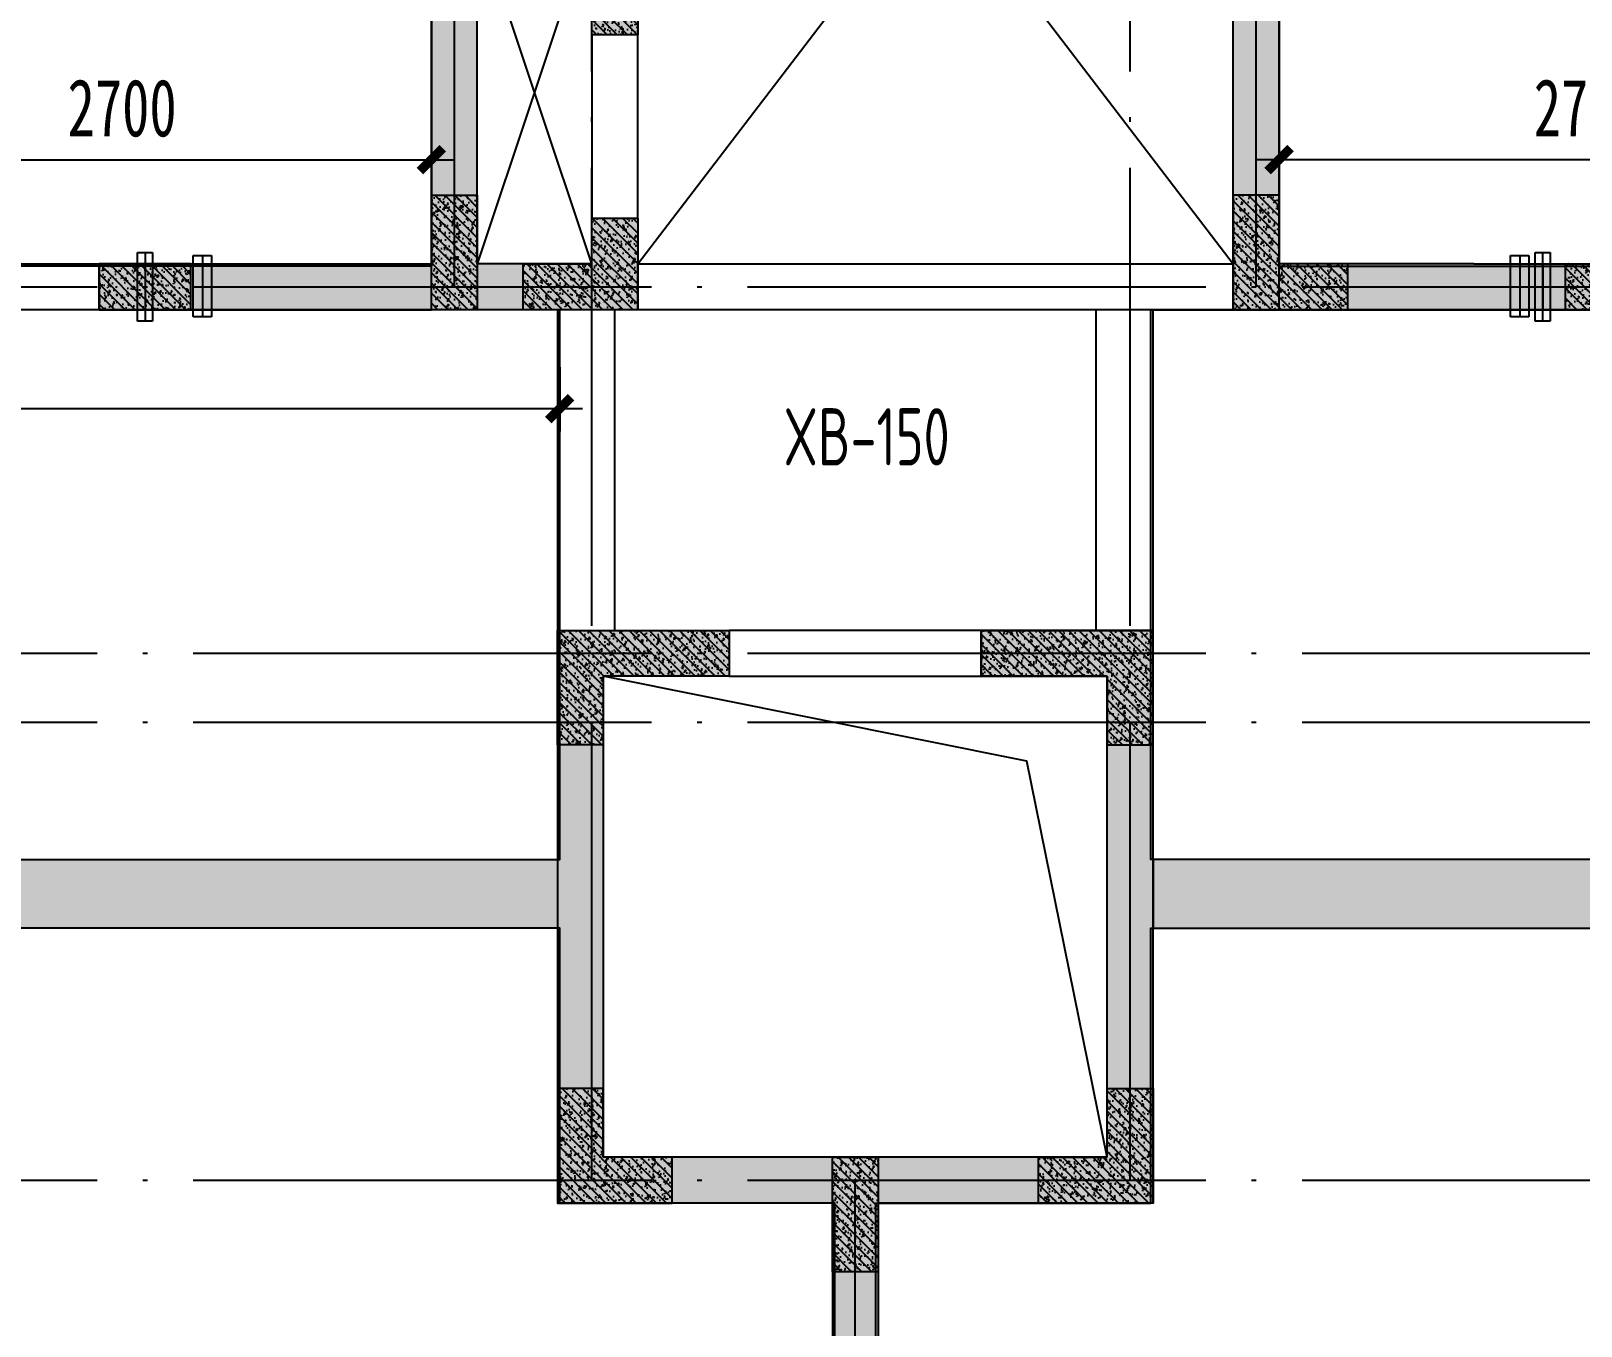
# Model space of a CAD drawing. Extents: x -3200779283 to -8106663, y 659664 to 1123462.
# Drawn here: x -8142949 to -8136183, y 687264 to 692917 of the extents above; entities that cross this region are included whole.
import ezdxf
from ezdxf.enums import TextEntityAlignment as Align
from ezdxf.xclip import XClip

# ---------------------------------------------------------------- set-up
doc = ezdxf.new("R2010")
doc.units = 0
doc.header["$LTSCALE"] = 1000
doc.header["$MEASUREMENT"] = 0
doc.header["$XCLIPFRAME"] = 0
for name, pattern in [('120-墙体$0$CENTER2', [1.125, 0.75, -0.125, 0.125, -0.125]), ('120-墙体$0$CONTINOUS', [0]), ('125-墙体$0$CENTER2', [1.125, 0.75, -0.125, 0.125, -0.125]), ('125-墙体$0$CONTINOUS', [0]), ('125-核心筒-首层南入$0$CONTINOUS', [0]), ('3#-轴线$0$DOTE', [2.42, 2, -0.2, 0.02, -0.2]), ('DASH', [0.35, 0.25, -0.1])]:
    doc.linetypes.add(name, pattern=pattern)
doc.layers.get('Defpoints').update_dxf_attribs({"color": 30, "linetype": 'DASH'})
for name, color, linetype in [('120-墙体$0$DUCT-排烟中心线', 5, '120-墙体$0$CENTER2'), ('120-墙体$0$DUCT-排烟管', 2, 'Continuous'), ('120-墙体$0$DUCT-送风中心线', 5, '120-墙体$0$CENTER2'), ('120-墙体$0$DUCT-送风管', 4, 'Continuous'), ('120-墙体$0$S-WALL', 40, 'Continuous'), ('120-墙体$0$S-WALL-BEAM', 120, 'Continuous'), ('120-墙体$0$S-WALL-COLU', 252, '120-墙体$0$CONTINOUS'), ('120-墙体$0$S-WALL-COLU-HATC', 16, 'Continuous'), ('120-墙体$0$S-WALL-HATC', 253, 'Continuous'), ('125-墙体$0$DUCT-排烟中心线', 5, '125-墙体$0$CENTER2'), ('125-墙体$0$DUCT-排烟管', 2, 'Continuous'), ('125-墙体$0$DUCT-送风中心线', 5, '125-墙体$0$CENTER2'), ('125-墙体$0$DUCT-送风管', 4, 'Continuous'), ('125-墙体$0$S-WALL', 40, 'Continuous'), ('125-墙体$0$S-WALL-COLU', 252, '125-墙体$0$CONTINOUS'), ('125-墙体$0$S-WALL-COLU-HATC', 16, 'Continuous'), ('125-墙体$0$S-WALL-HATC', 253, 'Continuous'), ('125-核心筒-首层南入$0$S-SLAB-HOLE', 5, 'Continuous'), ('125-核心筒-首层南入$0$S-WALL', 40, 'Continuous'), ('125-核心筒-首层南入$0$S-WALL-BEAM', 120, 'Continuous'), ('125-核心筒-首层南入$0$S-WALL-COLU', 252, '125-核心筒-首层南入$0$CONTINOUS'), ('125-核心筒-首层南入$0$S-WALL-COLU-HATC', 16, 'Continuous'), ('125-核心筒-首层南入$0$S-WALL-HATC', 253, 'Continuous'), ('3#-轴线$0$A-ANNO-DOTE', 10, '3#-轴线$0$DOTE'), ('3#4#5#$0$S-ANNO-TEXT', 7, 'Continuous'), ('3#4#5#$0$S-DIMS-SLAB', 120, 'Continuous'), ('3#4#5#$0$S-PC-SLAB', 6, 'Continuous'), ('3#4#5#$0$S-WALL-HATC', 253, 'Continuous'), ('3#4#5#模板$0$S-SLAB-TEXT', 120, 'Continuous')]:
    doc.layers.add(name, color=color, linetype=linetype)
doc.styles.add('3#4#5#$0$楷体', font='', dxfattribs={"width": 0.7})
doc.styles.add('3#4#5#模板$0$TSSD_Rein', font='tssdeng.shx', dxfattribs={"width": 0.7, "bigfont": 'hztxt.shx'})
doc.styles.get('3#4#5#$0$楷体').set_extended_font_data('KaiTi_GB2312')
doc.dimstyles.new('3#4#5#$0$TSSD_100_100', dxfattribs={"dimtxt": 250, "dimasz": 100, "dimexe": 100, "dimexo": 250, "dimgap": 100, "dimtad": 1, "dimdec": 0, "dimzin": 0, "dimdsep": 46, "dimtxsty": '3#4#5#$0$楷体', "dimblk": '3#4#5#$0$_ArchTick', "dimcen": 0, "dimdle": 100, "dimclrt": 7, "dimadec": 0, "dimazin": 0, "dimtfac": 1, "dimtdec": 0, "dimtix": 1, "dimtmove": 2, "dimatfit": 3, "dimfxl": 1, "dimtolj": 1, "dimtzin": 0, "dimarcsym": 0})

# ---------------------------------------------------------------- blocks, each defined once
blk = doc.blocks.new('3#4#5#模板$0$banhou-1')
at = {"layer": '3#4#5#模板$0$S-SLAB-TEXT', "style": '3#4#5#模板$0$TSSD_Rein', "width": 0.7}
blk.add_text('XB-150', height=250, dxfattribs=at).set_placement((91797.2, 28432.6), align=Align.BOTTOM_LEFT)
blk = doc.blocks.new('3#4#5#$0$ban3')
at = {"layer": '3#4#5#$0$S-WALL-HATC', "ltscale": 100}
h = blk.add_hatch(dxfattribs=at)
h.set_pattern_fill('AR-CONC', color=256, scale=25, angle=-270, style=0)
h.set_pattern_definition([(140, (-37341055835.12, -2020434459.28), (15.68803374565, 179.3150456502), [18.75, -206.25]), (85, (-37341055835.12, -2020434459.28), (-188.048033425, -34.68783340325), [15, -165]), (190.4514, (-37341055833.81, -2020434444.34), (-172.3598855152, 144.6273454285), [15.9350475, -175.285528]), (136.1842, (-37341055885.12, -2020434459.28), (41.3797535823, 266.8102621564), [28.125, -309.375]), (186.6356, (-37341055881.67, -2020434437.04), (-243.5294677251, 233.6656763872), [23.902572, -262.92825]), (81.1842, (-37341055885.12, -2020434459.28), (-243.5296502313, 233.6654862834), [22.5, -247.5]), (111, (-37341055872.62, -2020434434.28), (100.65472266633, 149.2267630296), [18.75, -206.25]), (56, (-37341055872.62, -2020434434.28), (-181.2875112617, 60.8288329804), [15, -165]), (161.4514, (-37341055864.23, -2020434421.84), (-80.6326241775, 210.0556571454), [15.9350475, -175.285528]), (127.5, (-37341055835.116, -2020434459.28), (-83.22346345783, 3.03996382932), [0, -163, 0, -167.5, 0, -165.625]), (97.5, (-37341055835.12, -2020434459.28), (-98.6029279706, 65.76738436054), [0, -95.5, 0, -159.25, 0, -63.125]), (57.5, (-37341055835.116, -2020434515.03), (5.6387179336, 133.4556090431), [0, -62.5, 0, -195, 0, -258.75]), (47.5, (-37341055835.12, -2020434540.03), (-25.02624558308, 145.7965423356), [0, -81.25, 0, -129.5, 0, -183.75])])
h.paths.add_polyline_path([(-214482, 407075), (-214482, 407375), (-220082, 407375), (-220082, 407075)])
at = {"layer": '3#4#5#$0$S-PC-SLAB'}
for points in [[(-216832, 409965), (-216832, 412985), (-219532, 412985), (-219532, 409965)], [(-214472, 407375), (-220092, 407375), (-220092, 409775), (-214472, 409775)]]:
    blk.add_lwpolyline(points, close=True, dxfattribs=at)
blk.add_lwpolyline([(-214472, 407075), (-214472, 404775), (-221292, 404775), (-221292, 405875), (-220092, 405875), (-220092, 407075), (-214472, 407075)], dxfattribs=at)
at = {"layer": '3#4#5#$0$S-WALL-HATC', "ltscale": 100}
blk.add_lwpolyline([(-214482, 407075), (-214482, 407375), (-220082, 407375), (-220082, 407075)], close=True, dxfattribs=at)
blk = doc.blocks.new('3#4#5#$0$ban111')
at = {"layer": '3#4#5#$0$S-WALL-HATC', "ltscale": 100}
h = blk.add_hatch(dxfattribs=at)
h.set_pattern_fill('AR-CONC', color=256, scale=25, angle=-270, style=0)
h.set_pattern_definition([(140, (-37341047970.12, -2020434559.28), (15.68803374565, 179.3150456502), [18.75, -206.25]), (85, (-37341047970.12, -2020434559.28), (-188.048033425, -34.68783340325), [15, -165]), (190.4514, (-37341047968.81, -2020434544.34), (-172.3598855152, 144.6273454285), [15.9350475, -175.285528]), (136.1842, (-37341048020.12, -2020434559.28), (41.3797535823, 266.8102621564), [28.125, -309.375]), (186.6356, (-37341048016.67, -2020434537.05), (-243.5294677251, 233.6656763872), [23.902572, -262.92825]), (81.1842, (-37341048020.12, -2020434559.28), (-243.5296502313, 233.6654862834), [22.5, -247.5]), (111, (-37341048007.62, -2020434534.28), (100.65472266633, 149.2267630296), [18.75, -206.25]), (56, (-37341048007.62, -2020434534.28), (-181.2875112617, 60.8288329804), [15, -165]), (161.4514, (-37341047999.23, -2020434521.84), (-80.6326241775, 210.0556571454), [15.9350475, -175.285528]), (127.5, (-37341047970.12, -2020434559.28), (-83.22346345783, 3.03996382932), [0, -163, 0, -167.5, 0, -165.625]), (97.5, (-37341047970.12, -2020434559.28), (-98.6029279706, 65.76738436054), [0, -95.5, 0, -159.25, 0, -63.125]), (57.5, (-37341047970.12, -2020434615.03), (5.6387179336, 133.4556090431), [0, -62.5, 0, -195, 0, -258.75]), (47.5, (-37341047970.12, -2020434640.03), (-25.02624558308, 145.7965423356), [0, -81.25, 0, -129.5, 0, -183.75])])
h.paths.add_polyline_path([(-228282, 407075), (-228282, 407375), (-222682, 407375), (-222682, 407075)])
at = {"layer": '3#4#5#$0$S-PC-SLAB'}
for points in [[(-225932, 409965), (-225932, 412985), (-223232, 412985), (-223232, 409965)], [(-228292, 407375), (-222672, 407375), (-222672, 409775), (-228292, 409775)]]:
    blk.add_lwpolyline(points, close=True, dxfattribs=at)
blk.add_lwpolyline([(-228292, 407075), (-228292, 404775), (-221472, 404775), (-221472, 405875), (-222672, 405875), (-222672, 407075), (-228292, 407075)], dxfattribs=at)
at = {"layer": '3#4#5#$0$S-WALL-HATC', "ltscale": 100}
blk.add_lwpolyline([(-228282, 407075), (-228282, 407375), (-222682, 407375), (-222682, 407075)], close=True, dxfattribs=at)
blk = doc.blocks.new('3#4#5#$0$_ArchTick')
at = {"color": 0, "linetype": 'ByBlock', "const_width": 0.4}
blk.add_lwpolyline([(-0.5, -0.5), (0.5, 0.5)], dxfattribs=at)
blk = doc.blocks.new('*D807')
at = {"layer": '3#4#5#$0$S-DIMS-SLAB', "color": 0, "lineweight": -2, "transparency": 16777216}
for p, q in [((173696.4, 163029.9), (176596.4, 163029.9)), ((173796.4, 162887.7), (173796.4, 162929.9)), ((176496.4, 162887.7), (176496.4, 162929.9))]:
    blk.add_line(p, q, dxfattribs=at)
at = {"layer": 'Defpoints', "color": 0, "transparency": 16777216}
for p in [(173796.4, 163137.7), (176496.4, 163137.7), (176496.4, 163029.9)]:
    blk.add_point(p, dxfattribs=at)
at = {"layer": '3#4#5#$0$S-DIMS-SLAB', "color": 0, "lineweight": -2, "transparency": 16777216, "xscale": 100, "yscale": 100, "zscale": 100, "rotation": 180}
blk.add_blockref('3#4#5#$0$_ArchTick', (173796.4, 163029.9), dxfattribs=at)
at = {"layer": '3#4#5#$0$S-DIMS-SLAB', "color": 0, "lineweight": -2, "transparency": 16777216, "xscale": 100, "yscale": 100, "zscale": 100}
blk.add_blockref('3#4#5#$0$_ArchTick', (176496.4, 163029.9), dxfattribs=at)
at = {"layer": '3#4#5#$0$S-DIMS-SLAB', "color": 7, "transparency": 16777216, "insert": (175146.4, 163254.9), "char_height": 250, "attachment_point": 5, "style": '3#4#5#$0$楷体'}
blk.add_mtext('\\A1;2700', dxfattribs=at)
blk = doc.blocks.new('*D817')
at = {"layer": '3#4#5#$0$S-DIMS-SLAB', "color": 0, "lineweight": -2, "transparency": 16777216}
for p, q in [((171436.4, 162124.5), (171436.4, 161842.6)), ((177056.4, 162124.5), (177056.4, 161842.6)), ((177156.4, 161942.6), (171336.4, 161942.6))]:
    blk.add_line(p, q, dxfattribs=at)
at = {"layer": 'Defpoints', "color": 0, "transparency": 16777216}
for p in [(171436.4, 162374.5), (177056.4, 162374.5), (171436.4, 161942.6)]:
    blk.add_point(p, dxfattribs=at)
at = {"layer": '3#4#5#$0$S-DIMS-SLAB', "color": 0, "lineweight": -2, "transparency": 16777216, "xscale": 100, "yscale": 100, "zscale": 100, "rotation": 180}
blk.add_blockref('3#4#5#$0$_ArchTick', (171436.4, 161942.6), dxfattribs=at)
at = {"layer": '3#4#5#$0$S-DIMS-SLAB', "color": 0, "lineweight": -2, "transparency": 16777216, "xscale": 100, "yscale": 100, "zscale": 100}
blk.add_blockref('3#4#5#$0$_ArchTick', (177056.4, 161942.6), dxfattribs=at)
at = {"layer": '3#4#5#$0$S-DIMS-SLAB', "color": 7, "transparency": 16777216, "insert": (174246.4, 162167.6), "char_height": 250, "attachment_point": 5, "style": '3#4#5#$0$楷体'}
blk.add_mtext('\\A1;5620', dxfattribs=at)
blk = doc.blocks.new('*D861')
at = {"layer": '3#4#5#$0$S-DIMS-SLAB', "color": 0, "lineweight": -2, "transparency": 16777216}
for p, q in [((180096.3, 163030.4), (182996.3, 163030.4)), ((180196.3, 162884.1), (180196.3, 162930.4)), ((182896.3, 162884.1), (182896.3, 162930.4))]:
    blk.add_line(p, q, dxfattribs=at)
at = {"layer": 'Defpoints', "color": 0, "transparency": 16777216}
for p in [(180196.3, 163134.1), (182896.3, 163134.1), (182896.3, 163030.4)]:
    blk.add_point(p, dxfattribs=at)
at = {"layer": '3#4#5#$0$S-DIMS-SLAB', "color": 0, "lineweight": -2, "transparency": 16777216, "xscale": 100, "yscale": 100, "zscale": 100, "rotation": 180}
blk.add_blockref('3#4#5#$0$_ArchTick', (180196.3, 163030.4), dxfattribs=at)
at = {"layer": '3#4#5#$0$S-DIMS-SLAB', "color": 0, "lineweight": -2, "transparency": 16777216, "xscale": 100, "yscale": 100, "zscale": 100}
blk.add_blockref('3#4#5#$0$_ArchTick', (182896.3, 163030.4), dxfattribs=at)
at = {"layer": '3#4#5#$0$S-DIMS-SLAB', "color": 7, "transparency": 16777216, "insert": (181546.3, 163255.4), "char_height": 250, "attachment_point": 5, "style": '3#4#5#$0$楷体'}
blk.add_mtext('\\A1;2700', dxfattribs=at)
blk = doc.blocks.new('3#-轴线')
at = {"layer": '3#-轴线$0$A-ANNO-DOTE'}
for points in [[(29600, -3200), (29600, 5500)], [(30200, -7100), (30200, 5500)], [(32550, -7100), (32550, 5500)], [(33100, -3200), (33100, 5500)], [(-3000, -3200), (44800, -3200)], [(-3000, -4800), (44800, -4800)], [(-3000, -5100), (44800, -5100)], [(-3000, -7100), (44800, -7100)], [(31350, -16100), (31350, -7100)]]:
    blk.add_lwpolyline(points, dxfattribs=at)
blk = doc.blocks.new('125-墙体$0$she')
at = {"layer": '125-墙体$0$DUCT-排烟中心线'}
blk.add_line((7449.8, -3050.7), (7449.8, -3349.3), dxfattribs=at)
at = {"layer": '125-墙体$0$DUCT-排烟管'}
for p, q in [((7482.3, -3349.3), (7482.3, -3050.7)), ((7417.3, -3349.3), (7482.3, -3349.3))]:
    blk.add_line(p, q, dxfattribs=at)
at = {"layer": '125-墙体$0$DUCT-送风中心线'}
blk.add_line((7549.8, -3063.7), (7549.8, -3331), dxfattribs=at)
at = {"layer": '125-墙体$0$DUCT-送风管'}
for p, q in [((7509.8, -3063.7), (7509.8, -3331)), ((7589.8, -3331), (7589.8, -3063.7)), ((7509.8, -3331), (7589.8, -3331))]:
    blk.add_line(p, q, dxfattribs=at)
blk = doc.blocks.new('125-墙体')
at = {"layer": '125-墙体$0$S-WALL-COLU-HATC'}
h = blk.add_hatch(dxfattribs=at)
h.set_pattern_fill('AR-CONC', color=256, scale=10)
h.set_pattern_definition([(50, (16440.73, -244207.814), (71.726018, -6.275213), [7.5, -82.5]), (355, (16440.73, -244207.814), (-13.875133, 75.219213), [6, -66]), (100.4514, (16446.705, -244208.34), (57.850938, 68.943954), [6.37402, -70.114211]), (46.1842, (16440.73, -244187.81), (106.724105, -16.5519), [11.25, -123.75]), (96.6356, (16449.62, -244189.19), (93.46627, 97.411787), [9.56103, -105.1713]), (351.1842, (16440.73, -244187.81), (93.466195, 97.41186), [9, -99]), (21, (16450.73, -244192.814), (59.690705, -40.261889), [7.5, -82.5]), (326, (16450.73, -244192.814), (24.331533, 72.515005), [6, -66]), (71.4514, (16455.7, -244196.17), (84.022263, 32.25305), [6.37402, -70.114211]), (37.5, (16440.728, -244207.814), (1.2159855, 33.2893854), [0, -65.2, 0, -67, 0, -66.25]), (7.5, (16440.728, -244207.814), (26.306954, 39.441171), [0, -38.2, 0, -63.7, 0, -25.25]), (327.5, (16418.428, -244207.814), (53.3822436, -2.2554872), [0, -25, 0, -78, 0, -103.5]), (317.5, (16408.43, -244207.814), (58.318617, 10.010498), [0, -32.5, 0, -51.8, 0, -73.5])])
h.paths.add_polyline_path([(7350, -3300), (7350, -3100), (6950, -3100), (6950, -3300)])
h = blk.add_hatch(dxfattribs=at)
h.set_pattern_fill('ANSI31', color=256, scale=250, style=0)
h.set_pattern_definition([(45, (16440.728, -244207.814), (-22.097087, 22.097087), [])])
h.paths.add_polyline_path([(7350, -3100), (6950, -3100), (6950, -3300), (7350, -3300)])
at = {"layer": '125-墙体$0$S-WALL-HATC'}
for points in [[(7750, -3100), (6950, -3100), (6950, -3300), (7750, -3300)], [(7750, -3100), (7750, -3300), (8600, -3300), (8600, -3100)]]:
    blk.add_hatch(color=256, dxfattribs=at).paths.add_polyline_path(points)
at = {"layer": '125-墙体$0$DUCT-排烟管'}
for p, q in [((7417.3, -3050.7), (7417.3, -3349.3)), ((7482.3, -3050.7), (7417.3, -3050.7))]:
    blk.add_line(p, q, dxfattribs=at)
at = {"layer": '125-墙体$0$DUCT-送风管'}
blk.add_line((7589.8, -3063.7), (7509.8, -3063.7), dxfattribs=at)
at = {"layer": '125-墙体$0$S-WALL'}
for p, q in [((7750, -3100), (6950, -3100)), ((7350, -3100), (7250, -3100)), ((7448, -3300), (7448, -3100)), ((7750, -3100), (8600, -3100)), ((6950, -3300), (7750, -3300)), ((7250, -3300), (7350, -3300)), ((7750, -3300), (8600, -3300))]:
    blk.add_line(p, q, dxfattribs=at)
at = {"layer": '125-墙体$0$S-WALL-COLU', "lineweight": -2}
blk.add_lwpolyline([(7350, -3300), (7350, -3100), (6950, -3100), (6950, -3300)], close=True, dxfattribs=at)
blk.add_blockref('125-墙体$0$she', (0, 0))
blk = doc.blocks.new('125-核心筒-首层南入')
at = {"layer": '125-核心筒-首层南入$0$S-WALL-COLU-HATC'}
h = blk.add_hatch(dxfattribs=at)
h.set_pattern_fill('AR-CONC', color=256, scale=10)
h.set_pattern_definition([(50, (13387.076, -232307.834), (71.726018, -6.275213), [7.5, -82.5]), (355, (13387.076, -232307.83), (-13.875133, 75.219213), [6, -66]), (100.4514, (13393.05, -232308.36), (57.850938, 68.943954), [6.37402, -70.114211]), (46.1842, (13387.08, -232287.83), (106.724105, -16.5519), [11.25, -123.75]), (96.6356, (13395.97, -232289.21), (93.46627, 97.411787), [9.56103, -105.1713]), (351.1842, (13387.08, -232287.83), (93.466195, 97.41186), [9, -99]), (21, (13397.076, -232292.834), (59.690705, -40.261889), [7.5, -82.5]), (326, (13397.076, -232292.83), (24.331533, 72.515005), [6, -66]), (71.4514, (13402.05, -232296.19), (84.022263, 32.25305), [6.37402, -70.114211]), (37.5, (13387.076, -232307.834), (1.2159855, 33.2893854), [0, -65.2, 0, -67, 0, -66.25]), (7.5, (13387.076, -232307.834), (26.306954, 39.441171), [0, -38.2, 0, -63.7, 0, -25.25]), (327.5, (13364.776, -232307.834), (53.3822436, -2.2554872), [0, -25, 0, -78, 0, -103.5]), (317.5, (13354.776, -232307.834), (58.318617, 10.010498), [0, -32.5, 0, -51.8, 0, -73.5])])
h.paths.add_polyline_path([(1150, 5500), (950, 5500), (950, 5000), (1150, 5000)])
h = blk.add_hatch(dxfattribs=at)
h.set_pattern_fill('ANSI31', color=256, scale=250, style=0)
h.set_pattern_definition([(45, (13387.076, -232307.834), (-22.097087, 22.097087), [])])
h.paths.add_polyline_path([(950, 5500), (1150, 5500), (1150, 5000), (950, 5000)])
h = blk.add_hatch(dxfattribs=at)
h.set_pattern_fill('AR-CONC', color=256, scale=10)
h.set_pattern_definition([(50, (15689.61, -237762.724), (71.726018, -6.275213), [7.5, -82.5]), (355, (15689.61, -237762.72), (-13.875133, 75.219213), [6, -66]), (100.4514, (15695.59, -237763.246), (57.850938, 68.943954), [6.37402, -70.114211]), (46.1842, (15689.61, -237742.72), (106.724105, -16.5519), [11.25, -123.75]), (96.6356, (15698.5, -237744.1), (93.46627, 97.411787), [9.56103, -105.1713]), (351.1842, (15689.61, -237742.72), (93.466195, 97.41186), [9, -99]), (21, (15699.61, -237747.724), (59.690705, -40.261889), [7.5, -82.5]), (326, (15699.61, -237747.72), (24.331533, 72.515005), [6, -66]), (71.4514, (15704.586, -237751.08), (84.022263, 32.25305), [6.37402, -70.114211]), (37.5, (15689.611, -237762.724), (1.2159855, 33.2893854), [0, -65.2, 0, -67, 0, -66.25]), (7.5, (15689.61, -237762.724), (26.306954, 39.441171), [0, -38.2, 0, -63.7, 0, -25.25]), (327.5, (15667.311, -237762.724), (53.3822436, -2.2554872), [0, -25, 0, -78, 0, -103.5]), (317.5, (15657.31, -237762.724), (58.318617, 10.010498), [0, -32.5, 0, -51.8, 0, -73.5])])
h.paths.add_polyline_path([(-1850, 4000), (-1850, 4300), (-1650, 4300), (-1650, 3800), (-2150, 3800), (-2150, 4000)])
h = blk.add_hatch(dxfattribs=at)
h.set_pattern_fill('ANSI31', color=256, scale=250, style=0)
h.set_pattern_definition([(45, (15689.61, -237762.724), (-22.097087, 22.097087), [])])
h.paths.add_polyline_path([(-1850, 4000), (-1850, 4300), (-1650, 4300), (-1650, 3800), (-2150, 3800), (-2150, 4000)])
h = blk.add_hatch(dxfattribs=at)
h.set_pattern_fill('AR-CONC', color=256, scale=10)
h.set_pattern_definition([(50, (14087.076, -233457.834), (71.726018, -6.275213), [7.5, -82.5]), (355, (14087.076, -233457.83), (-13.875133, 75.219213), [6, -66]), (100.4514, (14093.05, -233458.36), (57.850938, 68.943954), [6.37402, -70.114211]), (46.1842, (14087.08, -233437.83), (106.724105, -16.5519), [11.25, -123.75]), (96.6356, (14095.97, -233439.21), (93.46627, 97.411787), [9.56103, -105.1713]), (351.1842, (14087.08, -233437.83), (93.466195, 97.41186), [9, -99]), (21, (14097.076, -233442.834), (59.690705, -40.261889), [7.5, -82.5]), (326, (14097.076, -233442.83), (24.331533, 72.515005), [6, -66]), (71.4514, (14102.05, -233446.19), (84.022263, 32.25305), [6.37402, -70.114211]), (37.5, (14087.076, -233457.834), (1.2159855, 33.2893854), [0, -65.2, 0, -67, 0, -66.25]), (7.5, (14087.076, -233457.834), (26.306954, 39.441171), [0, -38.2, 0, -63.7, 0, -25.25]), (327.5, (14064.776, -233457.834), (53.3822436, -2.2554872), [0, -25, 0, -78, 0, -103.5]), (317.5, (14054.776, -233457.834), (58.318617, 10.010498), [0, -32.5, 0, -51.8, 0, -73.5])])
h.paths.add_polyline_path([(1850, 4300), (1650, 4300), (1650, 3800), (1850, 3800)])
h = blk.add_hatch(dxfattribs=at)
h.set_pattern_fill('ANSI31', color=256, scale=250, style=0)
h.set_pattern_definition([(45, (14087.076, -233457.834), (-22.097087, 22.097087), [])])
h.paths.add_polyline_path([(1850, 4300), (1650, 4300), (1650, 3800), (1850, 3800)])
h = blk.add_hatch(dxfattribs=at)
h.set_pattern_fill('AR-CONC', color=256, scale=10)
h.set_pattern_definition([(50, (16687.05, -238136.99), (71.726018, -6.275213), [7.5, -82.5]), (355, (16687.05, -238136.99), (-13.875133, 75.219213), [6, -66]), (100.4514, (16693.03, -238137.51), (57.850938, 68.943954), [6.37402, -70.114211]), (46.1842, (16687.05, -238116.99), (106.724105, -16.5519), [11.25, -123.75]), (96.6356, (16695.95, -238118.37), (93.46627, 97.411787), [9.56103, -105.1713]), (351.1842, (16687.05, -238116.99), (93.466195, 97.41186), [9, -99]), (21, (16697.05, -238121.99), (59.690705, -40.261889), [7.5, -82.5]), (326, (16697.05, -238121.99), (24.331533, 72.515005), [6, -66]), (71.4514, (16702.03, -238125.345), (84.022263, 32.25305), [6.37402, -70.114211]), (37.5, (16687.052, -238136.99), (1.2159855, 33.2893854), [0, -65.2, 0, -67, 0, -66.25]), (7.5, (16687.052, -238136.99), (26.306954, 39.441171), [0, -38.2, 0, -63.7, 0, -25.25]), (327.5, (16664.752, -238136.99), (53.3822436, -2.2554872), [0, -25, 0, -78, 0, -103.5]), (317.5, (16654.752, -238136.99), (58.318617, 10.010498), [0, -32.5, 0, -51.8, 0, -73.5])])
h.paths.add_polyline_path([(1150, 4000), (1150, 4200), (950, 4200), (950, 3800), (1450, 3800), (1450, 4000)])
h = blk.add_hatch(dxfattribs=at)
h.set_pattern_fill('ANSI31', color=256, scale=250, style=0)
h.set_pattern_definition([(45, (16687.052, -238136.99), (-22.097087, 22.097087), [])])
h.paths.add_polyline_path([(1150, 4000), (1150, 4200), (950, 4200), (950, 3800), (1450, 3800), (1450, 4000)])
h = blk.add_hatch(dxfattribs=at)
h.set_pattern_fill('AR-CONC', color=256, scale=10)
h.set_pattern_definition([(50, (14437.05, -238295.61), (71.726018, -6.275213), [7.5, -82.5]), (355, (14437.05, -238295.61), (-13.875133, 75.219213), [6, -66]), (100.4514, (14443.03, -238296.135), (57.850938, 68.943954), [6.37402, -70.114211]), (46.1842, (14437.05, -238275.61), (106.724105, -16.5519), [11.25, -123.75]), (96.6356, (14445.95, -238276.99), (93.46627, 97.411787), [9.56103, -105.1713]), (351.1842, (14437.05, -238275.61), (93.466195, 97.41186), [9, -99]), (21, (14447.05, -238280.61), (59.690705, -40.261889), [7.5, -82.5]), (326, (14447.05, -238280.61), (24.331533, 72.515005), [6, -66]), (71.4514, (14452.03, -238283.97), (84.022263, 32.25305), [6.37402, -70.114211]), (37.5, (14437.052, -238295.612), (1.2159855, 33.2893854), [0, -65.2, 0, -67, 0, -66.25]), (7.5, (14437.052, -238295.612), (26.306954, 39.441171), [0, -38.2, 0, -63.7, 0, -25.25]), (327.5, (14414.752, -238295.612), (53.3822436, -2.2554872), [0, -25, 0, -78, 0, -103.5]), (317.5, (14404.752, -238295.612), (58.318617, 10.010498), [0, -32.5, 0, -51.8, 0, -73.5])])
h.paths.add_polyline_path([(-1100, 2200), (-1100, 1900), (-1300, 1900), (-1300, 2400), (-550, 2400), (-550, 2200)])
h = blk.add_hatch(dxfattribs=at)
h.set_pattern_fill('ANSI31', color=256, scale=250, style=0)
h.set_pattern_definition([(45, (14437.052, -238295.612), (-22.097087, 22.097087), [])])
h.paths.add_polyline_path([(-1100, 2200), (-1100, 1900), (-1300, 1900), (-1300, 2400), (-550, 2400), (-550, 2200)])
h = blk.add_hatch(dxfattribs=at)
h.set_pattern_fill('AR-CONC', color=256, scale=10)
h.set_pattern_definition([(50, (18639.61, -238707.81), (71.726018, -6.275213), [7.5, -82.5]), (355, (18639.61, -238707.81), (-13.875133, 75.219213), [6, -66]), (100.4514, (18645.59, -238708.334), (57.850938, 68.943954), [6.37402, -70.114211]), (46.1842, (18639.61, -238687.81), (106.724105, -16.5519), [11.25, -123.75]), (96.6356, (18648.5, -238689.19), (93.46627, 97.411787), [9.56103, -105.1713]), (351.1842, (18639.61, -238687.81), (93.466195, 97.41186), [9, -99]), (21, (18649.61, -238692.81), (59.690705, -40.261889), [7.5, -82.5]), (326, (18649.61, -238692.81), (24.331533, 72.515005), [6, -66]), (71.4514, (18654.586, -238696.166), (84.022263, 32.25305), [6.37402, -70.114211]), (37.5, (18639.611, -238707.81), (1.2159855, 33.2893854), [0, -65.2, 0, -67, 0, -66.25]), (7.5, (18639.61, -238707.81), (26.306954, 39.441171), [0, -38.2, 0, -63.7, 0, -25.25]), (327.5, (18617.311, -238707.81), (53.3822436, -2.2554872), [0, -25, 0, -78, 0, -103.5]), (317.5, (18607.31, -238707.81), (58.318617, 10.010498), [0, -32.5, 0, -51.8, 0, -73.5])])
h.paths.add_polyline_path([(1100, 2200), (1100, 1900), (1300, 1900), (1300, 2400), (550, 2400), (550, 2200)])
h = blk.add_hatch(dxfattribs=at)
h.set_pattern_fill('ANSI31', color=256, scale=250, style=0)
h.set_pattern_definition([(45, (18639.61, -238707.81), (-22.097087, 22.097087), [])])
h.paths.add_polyline_path([(1100, 2200), (1100, 1900), (1300, 1900), (1300, 2400), (550, 2400), (550, 2200)])
h = blk.add_hatch(dxfattribs=at)
h.set_pattern_fill('AR-CONC', color=256, scale=10)
h.set_pattern_definition([(50, (14437.05, -242036.99), (71.726018, -6.275213), [7.5, -82.5]), (355, (14437.05, -242036.99), (-13.875133, 75.219213), [6, -66]), (100.4514, (14443.03, -242037.51), (57.850938, 68.943954), [6.37402, -70.114211]), (46.1842, (14437.05, -242016.99), (106.724105, -16.5519), [11.25, -123.75]), (96.6356, (14445.95, -242018.37), (93.46627, 97.411787), [9.56103, -105.1713]), (351.1842, (14437.05, -242016.99), (93.466195, 97.41186), [9, -99]), (21, (14447.05, -242021.99), (59.690705, -40.261889), [7.5, -82.5]), (326, (14447.05, -242021.99), (24.331533, 72.515005), [6, -66]), (71.4514, (14452.03, -242025.345), (84.022263, 32.25305), [6.37402, -70.114211]), (37.5, (14437.052, -242036.99), (1.2159855, 33.2893854), [0, -65.2, 0, -67, 0, -66.25]), (7.5, (14437.052, -242036.99), (26.306954, 39.441171), [0, -38.2, 0, -63.7, 0, -25.25]), (327.5, (14414.752, -242036.99), (53.3822436, -2.2554872), [0, -25, 0, -78, 0, -103.5]), (317.5, (14404.752, -242036.99), (58.318617, 10.010498), [0, -32.5, 0, -51.8, 0, -73.5])])
h.paths.add_polyline_path([(-1100, 100), (-1100, 400), (-1300, 400), (-1300, -100), (-800, -100), (-800, 100)])
h = blk.add_hatch(dxfattribs=at)
h.set_pattern_fill('ANSI31', color=256, scale=250, style=0)
h.set_pattern_definition([(45, (14437.052, -242036.99), (-22.097087, 22.097087), [])])
h.paths.add_polyline_path([(-1100, 100), (-1100, 400), (-1300, 400), (-1300, -100), (-800, -100), (-800, 100)])
h = blk.add_hatch(dxfattribs=at)
h.set_pattern_fill('AR-CONC', color=256, scale=10)
h.set_pattern_definition([(50, (18639.61, -241662.724), (71.726018, -6.275213), [7.5, -82.5]), (355, (18639.61, -241662.72), (-13.875133, 75.219213), [6, -66]), (100.4514, (18645.59, -241663.246), (57.850938, 68.943954), [6.37402, -70.114211]), (46.1842, (18639.61, -241642.72), (106.724105, -16.5519), [11.25, -123.75]), (96.6356, (18648.5, -241644.1), (93.46627, 97.411787), [9.56103, -105.1713]), (351.1842, (18639.61, -241642.72), (93.466195, 97.41186), [9, -99]), (21, (18649.61, -241647.724), (59.690705, -40.261889), [7.5, -82.5]), (326, (18649.61, -241647.72), (24.331533, 72.515005), [6, -66]), (71.4514, (18654.586, -241651.08), (84.022263, 32.25305), [6.37402, -70.114211]), (37.5, (18639.611, -241662.724), (1.2159855, 33.2893854), [0, -65.2, 0, -67, 0, -66.25]), (7.5, (18639.61, -241662.724), (26.306954, 39.441171), [0, -38.2, 0, -63.7, 0, -25.25]), (327.5, (18617.311, -241662.724), (53.3822436, -2.2554872), [0, -25, 0, -78, 0, -103.5]), (317.5, (18607.31, -241662.724), (58.318617, 10.010498), [0, -32.5, 0, -51.8, 0, -73.5])])
h.paths.add_polyline_path([(1100, 100), (1100, 400), (1300, 400), (1300, -100), (800, -100), (800, 100)])
h = blk.add_hatch(dxfattribs=at)
h.set_pattern_fill('ANSI31', color=256, scale=250, style=0)
h.set_pattern_definition([(45, (18639.61, -241662.724), (-22.097087, 22.097087), [])])
h.paths.add_polyline_path([(1100, 100), (1100, 400), (1300, 400), (1300, -100), (800, -100), (800, 100)])
h = blk.add_hatch(dxfattribs=at)
h.set_pattern_fill('AR-CONC', color=256, scale=10)
h.set_pattern_definition([(50, (12337.076, -237557.834), (71.726018, -6.275213), [7.5, -82.5]), (355, (12337.076, -237557.83), (-13.875133, 75.219213), [6, -66]), (100.4514, (12343.05, -237558.36), (57.850938, 68.943954), [6.37402, -70.114211]), (46.1842, (12337.08, -237537.83), (106.724105, -16.5519), [11.25, -123.75]), (96.6356, (12345.97, -237539.21), (93.46627, 97.411787), [9.56103, -105.1713]), (351.1842, (12337.08, -237537.83), (93.466195, 97.41186), [9, -99]), (21, (12347.076, -237542.834), (59.690705, -40.261889), [7.5, -82.5]), (326, (12347.076, -237542.83), (24.331533, 72.515005), [6, -66]), (71.4514, (12352.05, -237546.19), (84.022263, 32.25305), [6.37402, -70.114211]), (37.5, (12337.076, -237557.834), (1.2159855, 33.2893854), [0, -65.2, 0, -67, 0, -66.25]), (7.5, (12337.076, -237557.834), (26.306954, 39.441171), [0, -38.2, 0, -63.7, 0, -25.25]), (327.5, (12314.776, -237557.834), (53.3822436, -2.2554872), [0, -25, 0, -78, 0, -103.5]), (317.5, (12304.776, -237557.834), (58.318617, 10.010498), [0, -32.5, 0, -51.8, 0, -73.5])])
h.paths.add_polyline_path([(100, 100), (-100, 100), (-100, -400), (100, -400)])
h = blk.add_hatch(dxfattribs=at)
h.set_pattern_fill('ANSI31', color=256, scale=250, style=0)
h.set_pattern_definition([(45, (12337.076, -237557.834), (-22.097087, 22.097087), [])])
h.paths.add_polyline_path([(100, 100), (-100, 100), (-100, -400), (100, -400)])
at = {"layer": '125-核心筒-首层南入$0$S-WALL-HATC'}
for points in [[(-1650, 7000), (-1850, 7000), (-1850, 4000), (-1650, 3800)], [(950, 5500), (950, 5000), (1150, 5000), (1150, 5500)], [(1750, 3933.3), (1850, 4000), (1850, 5350), (1650, 5350), (1650, 4000)], [(1150, 4000), (1150, 4200), (950, 4200), (950, 3800)], [(-1850, 4000), (-1850, 3800), (-1650, 3800)], [(1150, 4000), (950, 3800), (1750, 3800), (1750, 3933.3), (1650, 4000)], [(1750, 3933.3), (1750, 3800), (1850, 3800), (1850, 4000)], [(-1300, -100), (-1100, 100), (-1100, 2200), (-1300, 2400)], [(-1100, 2200), (-550, 2200), (-550, 2400), (-1300, 2400)], [(1300, 2400), (550, 2400), (550, 2200), (1100, 2200)], [(1300, 2400), (1100, 2200), (1100, 100), (1300, -100)], [(-1100, 100), (-1300, -100), (-100, -100), (0, -33.3), (0, 100)], [(-100, -100), (100, -100), (1300, -100), (1100, 100), (0, 100)], [(100, -100), (-100, -100), (-100, -400), (100, -400)], [(100, -400), (-100, -400), (-100, -3900), (0, -3966.7), (100, -3900), (100, -1600)]]:
    blk.add_hatch(color=256, dxfattribs=at).paths.add_polyline_path(points)
at = {"layer": '125-核心筒-首层南入$0$S-SLAB-HOLE'}
for points in [[(950, 7400), (-1650, 4000)], [(950, 4000), (-1649.7, 7400)], [(1150, 5500), (1650, 4000)], [(1150, 4000), (1650, 5500)], [(-1100, 100), (-748.6, 1829.6), (1100, 2200)]]:
    blk.add_lwpolyline(points, dxfattribs=at)
at = {"layer": '125-核心筒-首层南入$0$S-WALL'}
for p, q in [((-1650, 3800), (-1650, 7200)), ((-1850, 3800), (-1850, 7000)), ((950, 5350), (950, 5000)), ((1150, 5000), (1150, 5350)), ((1650, 4000), (1650, 5350)), ((1850, 3800), (1850, 5350)), ((950, 5000), (1150, 5000)), ((1150, 4200), (950, 4200)), ((950, 4200), (950, 3800)), ((1150, 4000), (1150, 4200)), ((-1850, 4000), (-1850, 4000)), ((1150, 4000), (1650, 4000)), ((1850, 4000), (1850, 4000)), ((-1850, 3800), (-1650, 3800)), ((950, 3800), (1850, 3800)), ((-1300, -100), (-1300, 2400)), ((-550, 2400), (-1300, 2400)), ((-550, 2200), (-550, 2400)), ((1300, 2400), (550, 2400)), ((550, 2400), (550, 2200)), ((1300, 2400), (1300, -100)), ((-1100, 100), (-1100, 2200)), ((-1100, 2200), (-550, 2200)), ((550, 2200), (1100, 2200)), ((1100, 2200), (1100, 100)), ((-1100, 100), (0, 100)), ((0, 100), (1100, 100)), ((-1300, -100), (-100, -100)), ((-100, -100), (-100, -4100)), ((100, -100), (100, -4100)), ((100, -100), (1300, -100))]:
    blk.add_line(p, q, dxfattribs=at)
at = {"layer": '125-核心筒-首层南入$0$S-WALL-BEAM'}
for points in [[(950, 5000), (1150, 5000), (1150, 4200), (950, 4200)], [(-1650, 3800), (950, 3800), (950, 4000), (-1650, 4000)], [(-1300, 3800), (-1050, 3800), (-1050, 2400), (-1300, 2400)], [(1050, 3799.7), (1300, 3800), (1300, 2400), (1050, 2399.7)], [(550, 2400), (550, 2200), (-550, 2200), (-550, 2400)]]:
    blk.add_lwpolyline(points, close=True, dxfattribs=at)
at = {"layer": '125-核心筒-首层南入$0$S-WALL-COLU', "lineweight": -2}
for points in [[(1150, 5500), (950, 5500), (950, 5000), (1150, 5000)], [(1850, 4300), (1650, 4300), (1650, 3800), (1850, 3800)], [(100, 100), (-100, 100), (-100, -400), (100, -400)]]:
    blk.add_lwpolyline(points, close=True, dxfattribs=at)
at = {"layer": '125-核心筒-首层南入$0$S-WALL-COLU', "linetype": 'ByBlock'}
for points in [[(-1850, 4000), (-1850, 4300), (-1650, 4300), (-1650, 3800), (-2150, 3800), (-2150, 4000), (-1850, 4000)], [(1150, 4000), (1150, 4200), (950, 4200), (950, 3800), (1450, 3800), (1450, 4000), (1150, 4000)], [(-1100, 2200), (-1100, 1900), (-1300, 1900), (-1300, 2400), (-550, 2400), (-550, 2200), (-1100, 2200)], [(1100, 2200), (1100, 1900), (1300, 1900), (1300, 2400), (550, 2400), (550, 2200), (1100, 2200)], [(-1100, 100), (-1100, 400), (-1300, 400), (-1300, -100), (-800, -100), (-800, 100), (-1100, 100)], [(1100, 100), (1100, 400), (1300, 400), (1300, -100), (800, -100), (800, 100), (1100, 100)]]:
    blk.add_lwpolyline(points, dxfattribs=at)
blk = doc.blocks.new('120-墙体$0$A$Ca94620f4')
at = {"layer": '120-墙体$0$DUCT-排烟中心线'}
blk.add_line((-6299.8, -2950.7), (-6299.8, -3249.3), dxfattribs=at)
at = {"layer": '120-墙体$0$DUCT-排烟管'}
for p, q in [((-6332.3, -2950.7), (-6332.3, -3249.3)), ((-6267.3, -2950.7), (-6332.3, -2950.7)), ((-6267.3, -3249.3), (-6267.3, -2950.7)), ((-6332.3, -3249.3), (-6267.3, -3249.3))]:
    blk.add_line(p, q, dxfattribs=at)
at = {"layer": '120-墙体$0$DUCT-送风中心线'}
blk.add_line((-6549.8, -2963.7), (-6549.8, -3231), dxfattribs=at)
at = {"layer": '120-墙体$0$DUCT-送风管'}
for p, q in [((-6589.8, -2963.7), (-6589.8, -3231)), ((-6509.8, -2963.7), (-6589.8, -2963.7)), ((-6509.8, -3231), (-6509.8, -2963.7)), ((-6589.8, -3231), (-6509.8, -3231))]:
    blk.add_line(p, q, dxfattribs=at)
blk = doc.blocks.new('120-墙体')
at = {"layer": '120-墙体$0$S-WALL-COLU-HATC'}
h = blk.add_hatch(dxfattribs=at)
h.set_pattern_fill('AR-CONC', color=256, scale=10)
h.set_pattern_definition([(50, (-4754.75, -244207.814), (71.726018, -6.275213), [7.5, -82.5]), (355, (-4754.75, -244207.814), (-13.875133, 75.219213), [6, -66]), (100.4514, (-4748.77, -244208.34), (57.850938, 68.943954), [6.37402, -70.114211]), (46.1842, (-4754.75, -244187.81), (106.724105, -16.5519), [11.25, -123.75]), (96.6356, (-4745.86, -244189.19), (93.46627, 97.411787), [9.56103, -105.1713]), (351.1842, (-4754.75, -244187.81), (93.466195, 97.41186), [9, -99]), (21, (-4744.75, -244192.814), (59.690705, -40.261889), [7.5, -82.5]), (326, (-4744.75, -244192.814), (24.331533, 72.515005), [6, -66]), (71.4514, (-4739.775, -244196.17), (84.022263, 32.25305), [6.37402, -70.114211]), (37.5, (-4754.75, -244207.814), (1.2159855, 33.2893854), [0, -65.2, 0, -67, 0, -66.25]), (7.5, (-4754.75, -244207.814), (26.306954, 39.441171), [0, -38.2, 0, -63.7, 0, -25.25]), (327.5, (-4777.05, -244207.814), (53.3822436, -2.2554872), [0, -25, 0, -78, 0, -103.5]), (317.5, (-4787.05, -244207.814), (58.318617, 10.010498), [0, -32.5, 0, -51.8, 0, -73.5])])
h.paths.add_polyline_path([(-6750, -3300), (-6750, -3100), (-6350, -3100), (-6350, -3300)])
h = blk.add_hatch(dxfattribs=at)
h.set_pattern_fill('ANSI31', color=256, scale=250, style=0)
h.set_pattern_definition([(45, (-4754.75, -244207.814), (-22.097087, 22.097087), [])])
h.paths.add_polyline_path([(-6750, -3100), (-6750, -3300), (-6350, -3300), (-6350, -3100)])
at = {"layer": '120-墙体$0$S-WALL-HATC'}
blk.add_hatch(color=256, dxfattribs=at).paths.add_polyline_path([(-6350, -3300), (-6350, -3100), (-7800, -3100), (-7800, -3300)])
at = {"layer": '120-墙体$0$S-WALL'}
for p, q in [((-6350, -3100), (-7800, -3100)), ((-7800, -3300), (-7800, -3100)), ((-6350, -3300), (-6350, -3100)), ((-6350, -3300), (-7800, -3300))]:
    blk.add_line(p, q, dxfattribs=at)
at = {"layer": '120-墙体$0$S-WALL-BEAM'}
blk.add_lwpolyline([(-6350, -3100), (-6350, -3300), (-1750, -3300), (-1750, -3100)], close=True, dxfattribs=at)
at = {"layer": '120-墙体$0$S-WALL-COLU', "lineweight": -2}
blk.add_lwpolyline([(-6750, -3300), (-6750, -3100), (-6350, -3100), (-6350, -3300)], close=True, dxfattribs=at)
blk.add_blockref('120-墙体$0$A$Ca94620f4', (-250, -100))
blk = doc.blocks.new('3#4#5#$0$5#')
at = {"layer": '3#4#5#$0$S-ANNO-TEXT', "xscale": -1}
for name, p in [('3#4#5#$0$ban3', (-43034.9, -247400.5)), ('3#4#5#$0$ban111', (-43035.7, -247400))]:
    blk.add_blockref(name, p, dxfattribs=at)
at = {"layer": '3#4#5#$0$S-DIMS-SLAB'}
for base, p1, p2, picture, middle in [((176496.4, 163029.9), (173796.4, 163137.7), (176496.4, 163137.7), '*D807', (175146.4, 163254.9)), ((182896.3, 163030.4), (180196.3, 163134.1), (182896.3, 163134.1), '*D861', (181546.3, 163255.4))]:
    dim = blk.add_linear_dim(base=base, p1=p1, p2=p2, dimstyle='3#4#5#$0$TSSD_100_100', dxfattribs=at)
    dim.commit()
    dim.dimension.update_dxf_attribs({"geometry": picture, "text_midpoint": middle})
dim = blk.add_linear_dim(base=(171436.4, 161942.6), p1=(177056.4, 162374.5), p2=(171436.4, 162374.5), angle=180, dimstyle='3#4#5#$0$TSSD_100_100', dxfattribs=at)
dim.commit()
dim.dimension.update_dxf_attribs({"geometry": '*D817', "text_midpoint": (174246.4, 162167.6)})

msp = doc.modelspace()

# ---------------------------------------------------------------- block references
msp.add_blockref('3#-轴线', (-8170700.4, 695000.6))
at = {"xscale": -1}
for name, p in [('125-核心筒-首层南入', (-8139350.4, 687900.6)), ('120-墙体', (-8149000.4, 695000.6)), ('125-墙体', (-8128900.4, 695000.6))]:
    msp.add_blockref(name, p, dxfattribs=at)
at = {"layer": '3#4#5#$0$S-PC-SLAB'}
msp.add_blockref('3#4#5#$0$5#', (-8317697.2, 529325.6), dxfattribs=at)
at = {"layer": '3#4#5#模板$0$S-SLAB-TEXT'}
ref = msp.add_blockref('3#4#5#模板$0$banhou-1', (-8231461.4, 662513.2), dxfattribs=at)
XClip(ref).set_block_clipping_path([(81660.923798101, 21287.4730024564), (103443.3680031244, 33186.6097005438)])

doc.saveas('drawing.dxf')
